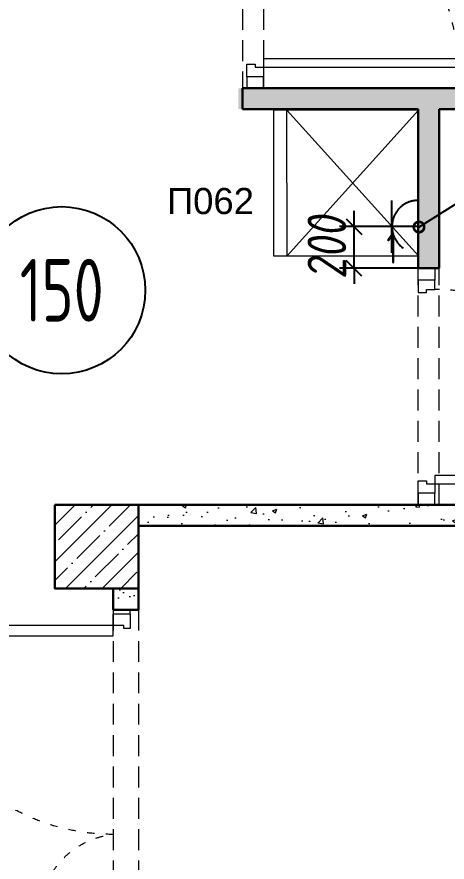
# Model space of a CAD drawing. Header units: millimetres. Extents: x -314343 to 8741575, y 21428 to 162031.
# Drawn here: x -212615 to -210556, y 111091 to 115135 of the extents above; entities that cross this region are included whole.
import ezdxf
from ezdxf import colors
from ezdxf.entities.mleader import LeaderData, LeaderLine
from ezdxf.enums import TextEntityAlignment as Align
from ezdxf.math import Vec2, Vec3

# ---------------------------------------------------------------- set-up
doc = ezdxf.new("R2010")
doc.units = ezdxf.units.MM
doc.header["$MEASUREMENT"] = 0
doc.header["$PDSIZE"] = -4
for name, pattern in [('ACAD_ISO03W100', [30, 12, -18]), ('ADSK_Штриховая_ш2 п1', [3, 2, -1]), ('DASHED2', [9.525, 6.35, -3.175])]:
    doc.linetypes.add(name, pattern=pattern)
doc.layers.get('0').update_dxf_attribs({"color": 250, "lineweight": 9})
doc.layers.get('Defpoints').update_dxf_attribs({"color": 6})
for name, color, linetype, lineweight in [('АР_Двери', 175, 'Continuous', 18), ('АР_Колонны', 250, 'Continuous', 30), ('АР_Колонны Штрих', 250, 'Continuous', 5), ('АР_Маркер экспликации', 239, 'Continuous', 13), ('АР_Номер помещения', 1, 'Continuous', 25), ('АР_Перегородки газоблок', 165, 'Continuous', 30), ('АР_Перегородки газоблок_Штрих', 165, 'Continuous', 5), ('АР_тонкая линия', 250, 'Continuous', 0), ('ТХ_пищеблок', 253, 'Continuous', 20)]:
    doc.layers.add(name, color=color, linetype=linetype, lineweight=lineweight)
for name, color, linetype in [('ТХ_пищеблок_позиции', 252, 'Continuous'), ('ТХ_привязки ЭО', 222, 'Continuous'), ('ТХ_розетки ЭО', 222, 'Continuous')]:
    doc.layers.add(name, color=color, linetype=linetype)
doc.styles.add('GOST 2.304', font='CS_Gost2304.shx')
doc.styles.add('gost_A', font='CS_Gost2304.shx', dxfattribs={"width": 0.71})
doc.styles.add('ISOCPEUR', font='isocpeur.ttf', dxfattribs={"width": 0.7})
doc.styles.add('Standart Arial', font='arial.ttf', dxfattribs={"width": 0.7, "height": 250})
doc.styles.add('Архитектурный размер', font='isocpeur.ttf', dxfattribs={"width": 0.8, "oblique": 8})
doc.dimstyles.new('R_75', dxfattribs={"dimtxt": 185, "dimasz": 75, "dimexe": 70, "dimexo": 0, "dimgap": 38, "dimtad": 1, "dimdec": 0, "dimzin": 0, "dimdsep": 46, "dimtxsty": 'Архитектурный размер', "dimblk": 'OBLIQUE', "dimcen": 0, "dimdle": 70, "dimclrd": 256, "dimclre": 256, "dimclrt": 256, "dimadec": 0, "dimazin": 0, "dimtfac": 2, "dimtdec": 0, "dimtix": 1, "dimtmove": 0, "dimatfit": 3, "dimfxl": 1, "dimtvp": 3, "dimtolj": 1, "dimtzin": 0, "dimarcsym": 0})
pattern_1 = [(50, (0, 0), (215.17805, -18.82564), [22.5, -247.5]), (355, (0, 0), (-41.6254, 225.65764), [18, -198]), (100.45144, (17.93, -1.57), (173.55265, 206.832), [19.12206, -210.34263]), (46.1842, (0, 60), (320.1724, -49.65578), [33.75, -371.25]), (96.63564, (26.68, 55.86), (280.3986, 292.2356), [28.6831, -315.51413]), (351.18416, (0, 60), (280.3986, 292.2356), [27, -297]), (21, (30, 45), (179.07212, -120.78567), [22.5, -247.5]), (326, (30, 45), (72.9946, 217.54501), [18, -198]), (71.45144, (44.92, 34.93), (252.06671, 96.75935), [19.12206, -210.34263]), (37.5, (0, 0), (3.647957, 99.868156), [0, -195.6, 0, -201, 0, -198.75]), (7.5, (0, 0), (78.92086, 118.323514), [0, -114.6, 0, -191.1, 0, -75.75]), (327.5, (-66.9, 0), (160.14673, -6.766462), [0, -75, 0, -234, 0, -310.5]), (317.5, (-96.9, 0), (174.95585, 30.031495), [0, -97.5, 0, -155.4, 0, -220.5])]

# ---------------------------------------------------------------- blocks, each defined once
blk = doc.blocks.new('*U496')
at = {"color": 252}
for points in [[(0, 0), (0, -80), (55, -80), (55, 0), (0, 0)], [(55, -80), (55, 0), (115, 0), (115, -40), (100, -40), (100, -80), (55, -80)], [(1075, -80), (1075, 0), (1015, 0), (1015, -40), (1030, -40), (1030, -80), (1075, -80)], [(1130, 0), (1130, -80), (1075, -80), (1075, 0), (1130, 0)]]:
    blk.add_lwpolyline(points, dxfattribs=at)
blk.add_lwpolyline([(100, -80), (100, -1010), (140, -1010), (140, -80)], close=True, dxfattribs=at)
at = {"color": 252, "linetype": 'ACAD_ISO03W100', "ltscale": 3}
blk.add_arc((100, -80), 930, 270, 0, dxfattribs=at)
blk = doc.blocks.new('Полуторная_на лестницу')
for points in [[(75, 80), (75, 1080), (124.9, 1080), (124.9, 80)], [(1375.1, 430), (1375.1, 80), (1425, 80), (1425, 430)]]:
    blk.add_lwpolyline(points, close=True)
for points in [[(0, 0), (0, 80), (20, 80), (20, 0), (0, 0)], [(20, 80), (20, 0), (90, 0), (90, 30), (75, 30), (75, 80), (20, 80)], [(1480, 80), (1480, 0), (1410, 0), (1410, 30), (1425, 30), (1425, 80), (1480, 80)], [(1500, 0), (1500, 80), (1480, 80), (1480, 0), (1500, 0)]]:
    blk.add_lwpolyline(points)
at = {"linetype": 'ACAD_ISO03W100', "ltscale": 3}
for centre, radius, start, end in [((75, 80), 1000, 0, 90), ((1465.4, 39.6), 392.5, 95.9075, 174.0925)]:
    blk.add_arc(centre, radius, start, end, dxfattribs=at)
blk = doc.blocks.new('*U494')
at = {"color": 252}
for points in [[(0, 0), (0, -80), (55, -80), (55, 0), (0, 0)], [(55, -80), (55, 0), (115, 0), (115, -40), (100, -40), (100, -80), (55, -80)], [(1075, -80), (1075, 0), (1015, 0), (1015, -40), (1030, -40), (1030, -80), (1075, -80)], [(1130, 0), (1130, -80), (1075, -80), (1075, 0), (1130, 0)]]:
    blk.add_lwpolyline(points, dxfattribs=at)
blk.add_lwpolyline([(100, -80), (100, -1010), (140, -1010), (140, -80)], close=True, dxfattribs=at)
at = {"color": 252, "linetype": 'ACAD_ISO03W100', "ltscale": 3}
blk.add_arc((100, -80), 930, 270, 0, dxfattribs=at)
blk = doc.blocks.new('*U473')
at = {"layer": 'АР_Номер помещения', "color": 7}
blk.add_circle((2781.3, -1797.8), 400, dxfattribs=at)
at = {"color": 7, "style": 'ISOCPEUR', "width": 0.7, "flags": 1}
blk.add_attdef('КАТЕГОРИЯ', (-499.2, -2092.2), '', height=250, dxfattribs=at)
at = {"layer": 'АР_Номер помещения', "color": 7, "style": 'ISOCPEUR', "width": 0.7}
blk.add_attdef('НОМЕР_ПОМЕЩЕНИЯ', text='', height=300, dxfattribs=at).set_placement((2781.3, -1797.8), align=Align.MIDDLE_CENTER)
blk = doc.blocks.new('_Oblique')
at = {"color": 0, "linetype": 'ByBlock', "lineweight": -2}
blk.add_line((-0.5, -0.5), (0.5, 0.5), dxfattribs=at)
blk = doc.blocks.new('*D625')
at = {"layer": 'Defpoints', "color": 0, "ltscale": 500, "transparency": 16777216}
for p in [(-211001, 114131.9), (-210694.9, 114131.9), (-210693.8, 113932.2)]:
    blk.add_point(p, dxfattribs=at)
at = {"layer": 'ТХ_привязки ЭО', "lineweight": -2, "ltscale": 500, "transparency": 16777216}
for p, q in [((-211001, 114131.9), (-211001, 114206.9)), ((-210694.9, 114131.9), (-211071, 114131.9)), ((-211001, 113932.2), (-211001, 114131.9)), ((-210693.8, 113932.2), (-211071, 113932.2)), ((-211001, 113932.2), (-211001, 113857.2))]:
    blk.add_line(p, q, dxfattribs=at)
at = {"layer": 'ТХ_привязки ЭО', "lineweight": -2, "ltscale": 500, "transparency": 16777216, "xscale": 75, "yscale": 75, "zscale": 75}
for p, rotation in [((-211001, 114131.9), 270), ((-211001, 113932.2), 90)]:
    blk.add_blockref('_Oblique', p, dxfattribs=dict(at, rotation=rotation))
at = {"layer": 'ТХ_привязки ЭО', "ltscale": 500, "transparency": 16777216, "insert": (-211131.5, 114032.1), "char_height": 185, "attachment_point": 5, "rotation": 90, "style": 'Архитектурный размер'}
blk.add_mtext('\\A1;200', dxfattribs=at)
blk = doc.blocks.new('*U503')
at = {"layer": 'ТХ_привязки ЭО', "color": 0, "linetype": 'ByBlock', "lineweight": -2}
for p, q in [((2.5, 0), (-2.5, 0)), ((0, 0), (0, -2.5)), ((2.5, -2.5), (-2.5, -2.5)), ((0, -2.5), (0, -5))]:
    blk.add_line(p, q, dxfattribs=at)
blk.add_arc((0, 0), 2.5, 180, 0, dxfattribs=at)
at = {"ltscale": 50, "style": 'gost_A', "width": 0.71}
blk.add_attdef('№GRUP', text='', height=2.5, dxfattribs=at).set_placement((5.141, 6.046), align=Align.MIDDLE_CENTER)
at = {"style": 'GOST 2.304', "width": 0.8, "flags": 1}
blk.add_attdef('MARKA', (-9.86, 4.543), '', height=2.5, dxfattribs=at)
blk = doc.blocks.new('_DotSmall')
at = {"color": 0, "linetype": 'ByBlock', "const_width": 0.5}
blk.add_lwpolyline([(-0.0625, 0, 1), (0.0625, 0, 1)], format="xyb", close=True, dxfattribs=at)

msp = doc.modelspace()

# ---------------------------------------------------------------- hatches: boundary and pattern name
at = {"layer": 'АР_Колонны Штрих', "ltscale": 100}
h = msp.add_hatch(dxfattribs=at)
h.set_pattern_fill('ANSI35', color=252, scale=500)
h.set_pattern_definition([(45, (-1169486.01, 152672.16), (-88.388348, 88.388348), []), (45, (-1169397.63, 152672.16), (-88.388348, 88.388348), [156.25, -31.25, 0, -31.25])])
h.paths.add_polyline_path([(-212033.9, 112800.7), (-212433.9, 112800.7), (-212433.9, 112400.7), (-212033.9, 112400.7)])
at = {"layer": 'АР_Перегородки газоблок_Штрих', "ltscale": 100}
h = msp.add_hatch(dxfattribs=at)
h.set_pattern_fill('AR-CONC', color=252, scale=30)
h.set_pattern_definition(pattern_1)
h.paths.add_polyline_path([(-207562.8, 114693.8), (-207060.8, 114693.8), (-207060.8, 114793.8), (-211555.4, 114793.8), (-211555.4, 114693.8), (-210693.8, 114693.8), (-210693.8, 113930.7), (-210593.8, 113930.7), (-210593.8, 114693.8), (-207662.8, 114693.8), (-207662.8, 111241.9), (-210361.8, 111243.1), (-210361.8, 111423.9), (-210461.8, 111423.9), (-210461.8, 110864.7), (-210361.8, 110864.7), (-210361.8, 111143.1), (-207562.8, 111141.5)])
h = msp.add_hatch(dxfattribs=at)
h.set_pattern_fill('AR-CONC', color=252, scale=30)
h.set_pattern_definition(pattern_1)
h.paths.add_polyline_path([(-210361.8, 112800.7), (-212033.9, 112800.7), (-212033.9, 112700.7), (-210461.8, 112700.7), (-210461.8, 112553.9), (-210361.8, 112553.9)])
h = msp.add_hatch(dxfattribs=at)
h.set_pattern_fill('AR-CONC', color=252, scale=30)
h.set_pattern_definition([(50, (0, -30), (215.17805, -18.82564), [22.5, -247.5]), (355, (0, -30), (-41.6254, 225.65764), [18, -198]), (100.45144, (17.93, -31.57), (173.55265, 206.832), [19.12206, -210.34263]), (46.1842, (0, 30), (320.1724, -49.65578), [33.75, -371.25]), (96.63564, (26.68, 25.86), (280.3986, 292.2356), [28.6831, -315.51413]), (351.18416, (0, 30), (280.3986, 292.2356), [27, -297]), (21, (30, 15), (179.07212, -120.78567), [22.5, -247.5]), (326, (30, 15), (72.9946, 217.54501), [18, -198]), (71.45144, (44.92, 4.93), (252.06671, 96.75935), [19.12206, -210.34263]), (37.5, (0, -30), (3.647957, 99.868156), [0, -195.6, 0, -201, 0, -198.75]), (7.5, (0, -30), (78.92086, 118.323514), [0, -114.6, 0, -191.1, 0, -75.75]), (327.5, (-66.9, -30), (160.14673, -6.766462), [0, -75, 0, -234, 0, -310.5]), (317.5, (-96.9, -30), (174.95585, 30.031495), [0, -97.5, 0, -155.4, 0, -220.5])])
h.paths.add_polyline_path([(-212033.9, 112400.7), (-212153.9, 112400.7), (-212153.9, 112298.7), (-212033.9, 112298.7)])

# ---------------------------------------------------------------- linework, layer by layer
at = {"layer": 'АР_Колонны', "color": 252, "ltscale": 100}
msp.add_lwpolyline([(-212433.9, 112800.7), (-212033.9, 112800.7), (-212033.9, 112400.7), (-212433.9, 112400.7)], close=True, dxfattribs=at)
at = {"layer": 'АР_Перегородки газоблок', "color": 252, "ltscale": 100}
for points in [[(-211535.4, 114693.8), (-211535.4, 114793.8)], [(-211535.4, 114793.8), (-207060.8, 114793.8)], [(-211535.4, 114693.8), (-210693.8, 114693.8)], [(-210693.8, 114693.8), (-210693.8, 113932.2)], [(-210593.8, 114693.8), (-210593.8, 113932.2)], [(-210593.8, 114693.8), (-207662.8, 114693.8)], [(-210593.8, 113932.2), (-210693.8, 113932.2)], [(-212033.9, 112800.7), (-210361.8, 112800.7), (-210361.8, 112553.9), (-210461.8, 112553.9)], [(-212033.9, 112700.7), (-210461.8, 112700.7), (-210461.8, 112553.9)], [(-212153.9, 112400.7), (-212153.9, 112298.7)], [(-212033.9, 112400.7), (-212033.9, 112298.7)], [(-212033.9, 112298.7), (-212153.9, 112298.7)]]:
    msp.add_lwpolyline(points, dxfattribs=at)
at = {"layer": 'АР_тонкая линия', "color": 252, "linetype": 'ADSK_Штриховая_ш2 п1', "ltscale": 50}
for p, q in [((-210694.1, 112802.1), (-210693.8, 113932.2)), ((-210594.3, 112802.2), (-210593.8, 113932.2))]:
    msp.add_line(p, q, dxfattribs=at)
for points in [[(-211535.4, 115923.8), (-211535.4, 114793.8)], [(-211435.4, 115923.8), (-211435.4, 114793.8)], [(-212153.9, 112298.7), (-212153.9, 110598.7)], [(-212033.9, 112298.7), (-212033.9, 110598.7)]]:
    msp.add_lwpolyline(points, dxfattribs=at)
at = {"layer": 'ТХ_пищеблок', "color": 140}
for p, q in [((-210692.1, 114688.7), (-211387.1, 114688.7)), ((-211387.1, 114688.7), (-211387, 113991.7)), ((-211322.3, 113991.7), (-211322.4, 114688.7)), ((-210692, 113991.7), (-211322.4, 114688.7)), ((-211322.3, 113991.7), (-210692.1, 114688.7)), ((-210692, 113991.7), (-210692.1, 114688.7)), ((-211387, 113991.7), (-210692, 113991.7))]:
    msp.add_line(p, q, dxfattribs=at)

# ---------------------------------------------------------------- block references
at = {"layer": 'АР_Двери', "color": 252, "rotation": 90.00000000000001}
for name, p in [('*U494', (-211515.4, 114793.8)), ('*U496', (-210693.8, 112800.7))]:
    msp.add_blockref(name, p, dxfattribs=at)
at = {"layer": 'АР_Двери', "color": 252, "xscale": -1, "rotation": 90}
msp.add_blockref('Полуторная_на лестницу', (-212073.9, 112298.7), dxfattribs=at)
at = {"layer": 'АР_Маркер экспликации'}
ref = msp.add_blockref('*U473', (-215182, 115624.8), dxfattribs=at)
ref.add_attrib('НОМЕР_ПОМЕЩЕНИЯ', '150', dxfattribs={"layer": 'АР_Номер помещения', "color": 7, "height": 300, "style": 'ISOCPEUR', "width": 0.7}).set_placement((-212400.7, 113827.1), align=Align.MIDDLE_CENTER)
at = {"layer": 'ТХ_розетки ЭО', "linetype": 'DASHED2', "ltscale": 50, "xscale": 49.99999999999997, "yscale": 49.99999999999997, "zscale": 49.99999999999997, "rotation": 270.0031553416703}
msp.add_blockref('*U503', (-210694.9, 114131.9), dxfattribs=at)

# ---------------------------------------------------------------- texts
at = {"layer": 'ТХ_пищеблок_позиции', "style": 'Standart Arial'}
msp.add_text('П062', height=125, dxfattribs=at).set_placement((-211897.2, 114191.4, -0.5))
at = {"layer": 'ТХ_привязки ЭО', "ltscale": 50, "insert": (-210793.5, 114029.3), "char_height": 150, "width": 111.951, "attachment_point": 6, "style": 'ISOCPEUR'}
msp.add_mtext('1', dxfattribs=at)

# ---------------------------------------------------------------- dimensions: what is measured, and where the dimension line sits
at = {"layer": 'ТХ_привязки ЭО', "ltscale": 500}
dim = msp.add_linear_dim(base=(-211001, 114131.9), p1=(-210693.8, 113932.2), p2=(-210694.9, 114131.9), angle=90, dimstyle='R_75', override={"dimpost": '\\X'}, dxfattribs=at)
dim.commit()
dim.dimension.update_dxf_attribs({"geometry": '*D625', "text_midpoint": (-211131.5, 114032.1)})

# ---------------------------------------------------------------- leaders
at = {"layer": 'ТХ_привязки ЭО'}
ml = msp.add_multileader_mtext('Standard', dxfattribs=at)
ml.set_content('\\A1;\\pxql,t3;П062_Шкаф холодильный  \\P0,35кВт 1Ф 220В\\P{\\A0;Розетка 220В -1шт. на высоте 2100 мм от у.ч.п.}', color=256, style='Standart Arial')
ml.set_leader_properties()
ml.set_arrow_properties(name='DOTSMALL')
ml.build(insert=Vec2(0, 0))
ml.multileader.update_dxf_attribs({"text_left_attachment_type": 6, "text_right_attachment_type": 6, "dogleg_length": 50, "arrow_head_size": 100})
ctx = ml.context
ctx.base_point, ctx.char_height, ctx.arrow_head_size, ctx.landing_gap_size, ctx.plane_origin = Vec3(-189029.4, 127784.1, 0), 200, 100, 0.09, Vec3(-192451.6, 140281.6, 0)
ctx.left_attachment, ctx.right_attachment = 6, 6
notes = []
notes.append((ctx, [(0, (1, 1, 0), (-189079.4, 127784.1, 0), (1, 0), 50, [(1, [(-210690.5, 114129.5, 0)], 0, [])])]))
ctx.mtext.insert, ctx.mtext.width, ctx.mtext.defined_height, ctx.mtext.flow_direction = Vec3(-189029.3, 128042.9, 0), 2881.363, 5836.6, 5
at = {"layer": 'ТХ_привязки ЭО', "color": 1}
ml = msp.add_multileader_mtext('Standard', dxfattribs=at)
ml.set_content('\\A1;\\pxql,t3;доп.оборуд-е 0,5кВт 1Ф 220В\\P{\\A0;Розетка 220В - 1 шт. Высота размещения 1200мм от у.ч.п.}', color=1, style='Standart Arial')
ml.set_leader_properties()
ml.set_arrow_properties(name='DOTSMALL')
ml.build(insert=Vec2(0, 0))
ml.multileader.update_dxf_attribs({"text_left_attachment_type": 6, "text_right_attachment_type": 6, "dogleg_length": 50, "arrow_head_size": 100})
ctx = ml.context
ctx.base_point, ctx.char_height, ctx.arrow_head_size, ctx.landing_gap_size, ctx.plane_origin = Vec3(-211457.4, 86420.9, 0), 200, 100, 0.09, Vec3(-179253.1, 133725.1, 0)
ctx.left_attachment, ctx.right_attachment, ctx.text_align_type = 6, 6, 2
notes.append((ctx, [(1, (1, 1, 0), (-208755.6, 86420.9, 0), (-1, 0), 50, [(2, [(-210062.1, 111243, 0)], 0, [])])]))
ctx.mtext.insert, ctx.mtext.width, ctx.mtext.defined_height, ctx.mtext.alignment, ctx.mtext.flow_direction = Vec3(-208805.7, 86679.7, 0), 3390.717, 5907.6, 3, 5
for ctx, leaders in notes:
    for number, flags, end, landing, length, lines in leaders:
        leader = LeaderData()
        leader.index, (leader.has_last_leader_line, leader.has_dogleg_vector, leader.attachment_direction) = number, flags
        leader.last_leader_point, leader.dogleg_vector, leader.dogleg_length = Vec3(end), Vec3(landing), length
        for number, points, colour, breaks in lines:
            line = LeaderLine()
            line.index, line.vertices, line.color, line.breaks = number, Vec3.list(points), colors.encode_raw_color(colour), breaks
            leader.lines.append(line)
        ctx.leaders.append(leader)

doc.saveas('drawing.dxf')
